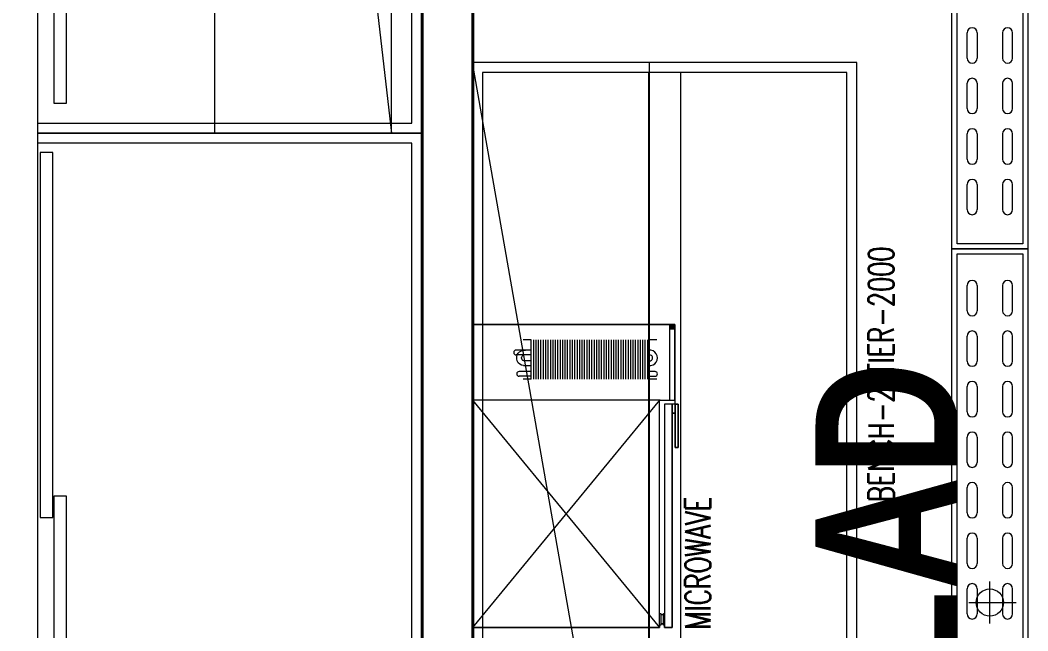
# Model space of a CAD drawing. Header units: millimetres. Extents: x 886808 to 1650903, y -1008069 to 230892.
# Drawn here: x 941673 to 943666, y -355992 to -354784 of the extents above; entities that cross this region are included whole.
import ezdxf

# ---------------------------------------------------------------- set-up
doc = ezdxf.new("R2010")
doc.units = ezdxf.units.MM
doc.layers.get('0').update_dxf_attribs({"lineweight": 0})
for name, color, linetype, lineweight in [('01- NET TUONG- 242', 242, 'Continuous', 40), ('A_Dim', 8, 'Continuous', 5), ('HACTH', 8, 'Continuous', 0), ('hatch', 250, 'Continuous', 0), ('I-FURN', 252, 'Continuous', 5), ('net vl', 33, 'Continuous', 5)]:
    doc.layers.add(name, color=color, linetype=linetype, lineweight=lineweight)
doc.styles.add('MtXpl_simplex8_shx', font='simplex8.shx')
doc.styles.add('Roof Fl type B$0$GHICHUTHUONG', font='arial.ttf', dxfattribs={"width": 0.8})
doc.styles.add('TIÊU ĐỀ', font='arial.ttf', dxfattribs={"height": 230})
doc.dimstyles.new('1-100', dxfattribs={"dimtxt": 230, "dimasz": 150, "dimexe": 150, "dimexo": 300, "dimgap": 90, "dimtad": 1, "dimdec": 0, "dimrnd": 5, "dimzin": 0, "dimtxsty": 'TIÊU ĐỀ', "dimblk": 'ARCHTICK', "dimcen": 100, "dimdle": 120, "dimclrd": 256, "dimclre": 256, "dimclrt": 2, "dimadec": 0, "dimazin": 0, "dimtfac": 1, "dimtdec": 0, "dimtix": 1, "dimtmove": 1, "dimatfit": 3, "dimldrblk": 'OPEN30', "dimfxl": 900, "dimtolj": 1, "dimtzin": 0, "dimlwd": 13, "dimlwe": 13, "dimarcsym": 1})

# ---------------------------------------------------------------- blocks, each defined once
blk = doc.blocks.new('BO TRI BEP')
at = {"layer": '01- NET TUONG- 242', "transparency": 33554636}
blk.add_lwpolyline([(7479.7, 21354.8), (7579.7, 21354.8), (7579.7, 27538.8), (7479.7, 27538.8)], close=True, dxfattribs=at)
at = {"layer": 'net vl', "ltscale": 300, "transparency": 33554636, "insert": (8399.9, 23072.7), "char_height": 280.709, "width": 3272.741, "attachment_point": 5, "rotation": 90, "style": 'Roof Fl type B$0$GHICHUTHUONG'}
blk.add_mtext('{\\fArial|b1|i0|c0|p34;KHU  SALAD}', dxfattribs=at)
blk = doc.blocks.new('A$C26DD556D')
at = {"layer": 'hatch', "transparency": 33554636}
for p, q in [((8948.8, 18177.9), (8948.8, 15177.9)), ((8948.8, 18177.9), (9298.8, 15177.9)), ((9298.8, 15177.9), (9298.8, 18177.9)), ((10407, 14949), (10407, 16349)), ((10557, 16349), (10557, 14949)), ((10417, 14959), (10417, 16339)), ((10547, 16339), (10547, 14959)), ((10437, 15326.5), (10437, 15376.5)), ((10457, 15376.5), (10457, 15326.5)), ((10507, 15376.5), (10507, 15326.5)), ((10527, 15326.5), (10527, 15376.5)), ((9808.8, 15317.6), (9458.8, 15317.6)), ((9458.8, 15317.6), (9458.8, 13317.8)), ((9808.8, 13317.8), (9458.8, 15317.6)), ((9808.8, 13317.8), (9808.8, 15317.6)), ((9806.8, 15297.6), (9806.8, 13337.8)), ((9870.8, 15297.6), (9806.8, 15297.6)), ((9870.8, 13337.8), (9870.8, 15297.6)), ((10437, 15226.5), (10437, 15276.5)), ((10457, 15276.5), (10457, 15226.5)), ((10507, 15276.5), (10507, 15226.5)), ((10527, 15226.5), (10527, 15276.5)), ((8948.8, 15177.9), (9298.8, 15177.9)), ((10437, 15126.5), (10437, 15176.5)), ((10457, 15176.5), (10457, 15126.5)), ((10507, 15176.5), (10507, 15126.5)), ((10527, 15126.5), (10527, 15176.5)), ((10437, 15026.5), (10437, 15076.5)), ((10457, 15076.5), (10457, 15026.5)), ((10507, 15076.5), (10507, 15026.5)), ((10527, 15026.5), (10527, 15076.5)), ((10407, 13549), (10407, 14949)), ((10407, 14949), (10557, 14949)), ((10557, 14949), (10407, 14949)), ((10547, 14959), (10417, 14959)), ((10557, 14949), (10557, 13549)), ((10417, 13559), (10417, 14939)), ((10417, 14939), (10547, 14939)), ((10547, 14939), (10547, 13559)), ((10437, 14826.5), (10437, 14876.5)), ((10457, 14876.5), (10457, 14826.5)), ((10507, 14876.5), (10507, 14826.5)), ((10527, 14826.5), (10527, 14876.5)), ((9458.8, 14799.5), (9858.8, 14799.5)), ((9458.8, 14199.5), (9458.8, 14799.5)), ((9858.8, 14799.5), (9458.8, 14799.5)), ((9458.8, 14799.5), (9458.8, 14199.5)), ((9848.8, 14649.5), (9848.8, 14799.5)), ((9858.8, 14797.6), (9848.8, 14797.6)), ((9858.8, 14795.6), (9848.8, 14795.6)), ((9858.8, 14793.7), (9848.8, 14793.7)), ((9858.8, 14791.8), (9848.8, 14791.8)), ((9858.8, 14789.8), (9848.8, 14789.8)), ((9858.8, 14799.5), (9858.8, 14649.5)), ((9858.8, 14649.5), (9858.8, 14799.5)), ((9575, 14769.1), (9558.7, 14769.1)), ((9575, 14691), (9575, 14769.1)), ((9579.8, 14691), (9579.8, 14769.1)), ((9584.6, 14691), (9584.6, 14769.1)), ((9589.4, 14691), (9589.4, 14769.1)), ((9594.2, 14691), (9594.2, 14769.1)), ((9599, 14691), (9599, 14769.1)), ((9603.8, 14691), (9603.8, 14769.1)), ((9608.6, 14691), (9608.6, 14769.1)), ((9613.4, 14691), (9613.4, 14769.1)), ((9618.2, 14691), (9618.2, 14769.1)), ((9623, 14691), (9623, 14769.1)), ((9627.8, 14691), (9627.8, 14769.1)), ((9632.6, 14691), (9632.6, 14769.1)), ((9637.4, 14691), (9637.4, 14769.1)), ((9642.2, 14691), (9642.2, 14769.1)), ((9647, 14691), (9647, 14769.1)), ((9651.8, 14691), (9651.8, 14769.1)), ((9656.6, 14691), (9656.6, 14769.1)), ((9661.4, 14691), (9661.4, 14769.1)), ((9666.2, 14691), (9666.2, 14769.1)), ((9671, 14691), (9671, 14769.1)), ((9675.8, 14691), (9675.8, 14769.1)), ((9680.6, 14691), (9680.6, 14769.1)), ((9685.4, 14691), (9685.4, 14769.1)), ((9690.2, 14691), (9690.2, 14769.1)), ((9695, 14691), (9695, 14769.1)), ((9699.8, 14691), (9699.8, 14769.1)), ((9704.6, 14691), (9704.6, 14769.1)), ((9709.4, 14691), (9709.4, 14769.1)), ((9714.2, 14691), (9714.2, 14769.1)), ((9719, 14691), (9719, 14769.1)), ((9723.8, 14691), (9723.8, 14769.1)), ((9728.6, 14691), (9728.6, 14769.1)), ((9733.4, 14691), (9733.4, 14769.1)), ((9738.2, 14691), (9738.2, 14769.1)), ((9743, 14691), (9743, 14769.1)), ((9747.8, 14691), (9747.8, 14769.1)), ((9752.6, 14691), (9752.6, 14769.1)), ((9757.4, 14691), (9757.4, 14769.1)), ((9762.2, 14691), (9762.2, 14769.1)), ((9767, 14691), (9767, 14769.1)), ((9771.8, 14691), (9771.8, 14769.1)), ((9776.6, 14691), (9776.6, 14769.1)), ((9781.4, 14691), (9781.4, 14769.1)), ((9786.2, 14691), (9786.2, 14769.1)), ((9791, 14691), (9791, 14769.1)), ((9795.8, 14691), (9795.8, 14769.1)), ((9800.6, 14691), (9800.6, 14769.1)), ((9805.4, 14691), (9805.4, 14769.1)), ((9823.6, 14769.1), (9807.3, 14769.1)), ((9807.3, 14691), (9807.3, 14769.1)), ((10437, 14726.5), (10437, 14776.5)), ((10457, 14776.5), (10457, 14726.5)), ((10507, 14776.5), (10507, 14726.5)), ((10527, 14726.5), (10527, 14776.5)), ((9575, 14748.6), (9545.2, 14748.6)), ((9575, 14739), (9545.2, 14739)), ((9575, 14727.4), (9560.1, 14727.4)), ((9575, 14717.8), (9559.8, 14717.8)), ((9575, 14706.3), (9551, 14706.3)), ((9575, 14696.7), (9551, 14696.7)), ((9575, 14691), (9558.7, 14691)), ((9819.8, 14706.3), (9807.3, 14706.3)), ((9807.3, 14696.7), (9819.8, 14696.7)), ((9823.6, 14691), (9807.3, 14691)), ((10437, 14626.5), (10437, 14676.5)), ((10457, 14676.5), (10457, 14626.5)), ((10507, 14676.5), (10507, 14626.5)), ((10527, 14626.5), (10527, 14676.5)), ((9458.8, 14649.5), (9828.8, 14199.5)), ((9828.8, 14649.5), (9458.8, 14199.5)), ((9830.1, 14649.5), (9458.8, 14649.5)), ((9828.8, 14199.5), (9828.8, 14649.5)), ((9828.8, 14649.5), (9858.8, 14649.5)), ((9858.8, 14649.5), (9858.8, 14641.8)), ((9853.8, 14641.8), (9838.8, 14641.8)), ((9838.8, 14641.8), (9838.8, 14199.5)), ((9853.8, 14199.5), (9853.8, 14641.8)), ((9859.5, 14641.8), (9853.8, 14641.8)), ((9853.8, 14641.8), (9853.8, 14624.1)), ((9858.8, 14641.8), (9865.3, 14641.8)), ((9865.3, 14641.8), (9859.5, 14641.8)), ((9859.5, 14641.8), (9859.5, 14556.1)), ((9859.5, 14624.1), (9859.5, 14641.8)), ((9865.3, 14641.8), (9865.3, 14556.1)), ((9865.3, 14556.1), (9865.3, 14641.8)), ((9859.5, 14624.1), (9853.8, 14624.1)), ((9853.8, 14624.1), (9853.8, 14199.5)), ((9853.8, 14624.1), (9859.5, 14624.1)), ((9859.5, 14556.1), (9859.5, 14624.1)), ((10437, 14526.5), (10437, 14576.5)), ((10457, 14576.5), (10457, 14526.5)), ((10507, 14576.5), (10507, 14526.5)), ((10527, 14526.5), (10527, 14576.5)), ((9865.3, 14556.1), (9859.5, 14556.1)), ((9859.5, 14556.1), (9865.3, 14556.1)), ((10437, 14426.5), (10437, 14476.5)), ((10457, 14476.5), (10457, 14426.5)), ((10507, 14476.5), (10507, 14426.5)), ((10527, 14426.5), (10527, 14476.5)), ((10437, 14326.5), (10437, 14376.5)), ((10457, 14376.5), (10457, 14326.5)), ((10507, 14376.5), (10507, 14326.5)), ((10527, 14326.5), (10527, 14376.5)), ((10482, 14207.3), (10482, 14290.7)), ((10437, 14226.5), (10437, 14276.5)), ((10457, 14276.5), (10457, 14226.5)), ((10507, 14276.5), (10507, 14226.5)), ((10527, 14226.5), (10527, 14276.5)), ((10440.3, 14249), (10533.7, 14249)), ((9828.8, 14204), (9828.8, 14227.3)), ((9828.8, 14227.3), (9831.3, 14227.3)), ((9831.3, 14227.3), (9831.3, 14204)), ((9836.2, 14224.5), (9831.3, 14224.5)), ((9831.3, 14224.5), (9831.3, 14206.9)), ((9836.2, 14204), (9836.2, 14227.3)), ((9836.2, 14227.3), (9838.8, 14227.3)), ((9836.2, 14206.9), (9836.2, 14224.5)), ((9838.8, 14227.3), (9838.8, 14204)), ((9828.8, 14199.5), (9458.8, 14199.5)), ((9458.8, 14199.5), (9828.8, 14199.5)), ((9831.3, 14204), (9828.8, 14204)), ((9828.8, 14204), (9828.8, 14199.5)), ((9831.3, 14204), (9828.8, 14204)), ((9836.2, 14206.9), (9831.3, 14206.9)), ((9831.3, 14206.9), (9831.3, 14204)), ((9831.3, 14206.9), (9836.2, 14206.9)), ((9836.2, 14204), (9836.2, 14206.9)), ((9838.8, 14204), (9836.2, 14204)), ((9838.8, 14204), (9836.2, 14204)), ((9838.8, 14199.5), (9838.8, 14204)), ((9853.8, 14199.5), (9838.8, 14199.5)), ((9838.8, 14199.5), (9853.8, 14199.5))]:
    blk.add_line(p, q, dxfattribs=at)
at = {"layer": 'hatch', "transparency": 33554636, "extrusion": (0, 0, -1)}
for p, q in [((8598.8, 16677.7), (8598.8, 15177.9)), ((9358.8, 15177.9), (9358.8, 16677.7)), ((8598.8, 16657.7), (8598.8, 15197.9)), ((9338.8, 15197.9), (9338.8, 16657.7)), ((8630.7, 15959.3), (8630.7, 15237.2)), ((8655.7, 15237.2), (8655.7, 15959.3)), ((10218.8, 15317.6), (9458.8, 15317.6)), ((9458.8, 15317.6), (9458.8, 13317.8)), ((10218.8, 13317.8), (10218.8, 15317.6)), ((10198.8, 15297.6), (9478.8, 15297.6)), ((9478.8, 15297.6), (9478.8, 13337.8)), ((10198.8, 13337.8), (10198.8, 15297.6)), ((8630.7, 15237.2), (8655.7, 15237.2)), ((8598.8, 15197.9), (9338.8, 15197.9)), ((9358.8, 15177.9), (8598.8, 15177.9)), ((8598.8, 15177.9), (8598.8, 13578.1)), ((8598.8, 15177.9), (9358.8, 15177.9)), ((9358.8, 13578.1), (9358.8, 15177.9)), ((9338.8, 15157.9), (8598.8, 15157.9)), ((8598.8, 15157.9), (8598.8, 13598.1)), ((9338.8, 13598.1), (9338.8, 15157.9)), ((8628.8, 15139.7), (8603.8, 15139.7)), ((8603.8, 15139.7), (8603.8, 14417.5)), ((8628.8, 14417.5), (8628.8, 15139.7)), ((8655.7, 14459.5), (8630.7, 14459.5)), ((8630.7, 14459.5), (8630.7, 13637.4)), ((8655.7, 13637.4), (8655.7, 14459.5)), ((8603.8, 14417.5), (8628.8, 14417.5))]:
    blk.add_line(p, q, dxfattribs=at)
at = {"layer": 'hatch', "transparency": 33554636}
blk.add_circle((10482, 14249), 27, dxfattribs=at)
for centre, radius, start, end in [((10447, 15376.5), 10, 0, 180), ((10517, 15376.5), 10, 0, 180), ((10447, 15326.5), 10, 180, 0), ((10517, 15326.5), 10, 180, 0), ((10447, 15276.5), 10, 0, 180), ((10517, 15276.5), 10, 0, 180), ((10447, 15226.5), 10, 180, 0), ((10517, 15226.5), 10, 180, 0), ((10447, 15176.5), 10, 0, 180), ((10517, 15176.5), 10, 0, 180), ((10447, 15126.5), 10, 180, 0), ((10517, 15126.5), 10, 180, 0), ((10447, 15076.5), 10, 0, 180), ((10517, 15076.5), 10, 0, 180), ((10447, 15026.5), 10, 180, 0), ((10517, 15026.5), 10, 180, 0), ((10447, 14876.5), 10, 0, 180), ((10517, 14876.5), 10, 0, 180), ((10447, 14826.5), 10, 180, 0), ((10517, 14826.5), 10, 180, 0), ((10447, 14776.5), 10, 0, 180), ((10517, 14776.5), 10, 0, 180), ((9545.2, 14743.8), 4.8, 90, 270), ((9809.1, 14733.2), 15.5, 263.2653, 96.7348), ((9809, 14733.2), 6, 253.7441, 106.2559), ((10447, 14726.5), 10, 180, 0), ((10517, 14726.5), 10, 180, 0), ((9551, 14701.5), 4.8, 90, 270), ((9819.8, 14701.5), 4.8, 270, 90), ((10447, 14676.5), 10, 0, 180), ((10517, 14676.5), 10, 0, 180), ((10447, 14626.5), 10, 180, 0), ((10517, 14626.5), 10, 180, 0), ((10447, 14576.5), 10, 0, 180), ((10517, 14576.5), 10, 0, 180), ((10447, 14526.5), 10, 180, 0), ((10517, 14526.5), 10, 180, 0), ((10447, 14476.5), 10, 0, 180), ((10517, 14476.5), 10, 0, 180), ((10447, 14426.5), 10, 180, 0), ((10517, 14426.5), 10, 180, 0), ((10447, 14376.5), 10, 0, 180), ((10517, 14376.5), 10, 0, 180), ((10447, 14326.5), 10, 180, 0), ((10517, 14326.5), 10, 180, 0), ((10447, 14276.5), 10, 0, 180), ((10517, 14276.5), 10, 0, 180), ((10447, 14226.5), 10, 180, 0), ((10517, 14226.5), 10, 180, 0)]:
    blk.add_arc(centre, radius, start, end, dxfattribs=at)
at = {"layer": 'hatch', "transparency": 33554636, "extrusion": (0, 0, -1)}
for centre, radius, start, end in [((-9561.6, 14733.2), 15.5, 276.7346, 96.7347), ((-9561.8, 14733.2), 6, 286.2578, 73.7418)]:
    blk.add_arc(centre, radius, start, end, dxfattribs=at)
at = {"layer": 'hatch', "transparency": 33554636, "style": 'MtXpl_simplex8_shx', "width": 0.7}
for s, p in [('BENCH-2 TIER-2000', (10292.1, 14448.2)), ('MICROWAVE', (9929.7, 14195.9))]:
    blk.add_text(s, height=50, rotation=90, dxfattribs=at).set_placement(p)
blk = doc.blocks.new('_ArchTick')
at = {"color": 0, "linetype": 'ByBlock', "const_width": 0.15}
blk.add_lwpolyline([(-0.5, -0.5), (0.5, 0.5)], dxfattribs=at)
blk = doc.blocks.new('*D1141')
at = {"layer": 'A_Dim', "lineweight": 13, "transparency": 16777216}
for p, q in [((940715, -358354.4), (940715, -351840.4)), ((942358, -351960.4), (940565, -351960.4)), ((942358, -358234.4), (940565, -358234.4))]:
    blk.add_line(p, q, dxfattribs=at)
at = {"layer": 'Defpoints', "color": 0, "transparency": 16777216}
for p in [(940715, -351960.4), (942658, -351960.4), (942658, -358234.4)]:
    blk.add_point(p, dxfattribs=at)
at = {"layer": 'A_Dim', "lineweight": 13, "transparency": 16777216, "xscale": 150, "yscale": 150, "zscale": 150}
for p, rotation in [((940715, -351960.4), 90), ((940715, -358234.4), 270)]:
    blk.add_blockref('_ArchTick', p, dxfattribs=dict(at, rotation=rotation))
at = {"layer": 'A_Dim', "color": 2, "transparency": 16777216, "insert": (940507.6, -355097.4), "char_height": 230, "attachment_point": 5, "rotation": 90, "style": 'TIÊU ĐỀ'}
blk.add_mtext('\\A1;6275', dxfattribs=at)
blk = doc.blocks.new('_Open30')
at = {"color": 0, "linetype": 'ByBlock', "lineweight": -2}
for p, q in [((-1, 0.268), (0, 0)), ((0, 0), (-1, -0.268)), ((0, 0), (-1, 0))]:
    blk.add_line(p, q, dxfattribs=at)

msp = doc.modelspace()

# ---------------------------------------------------------------- block references
at = {"layer": 'HACTH', "color": 252, "lineweight": -2, "true_color": 0x939598, "transparency": 33554636}
msp.add_blockref('BO TRI BEP', (934988.6, -379499.2), dxfattribs=at)
at = {"layer": 'I-FURN', "transparency": 33554636}
msp.add_blockref('A$C26DD556D', (933109.1, -370185.5), dxfattribs=at)

# ---------------------------------------------------------------- dimensions: what is measured, and where the dimension line sits
at = {"layer": 'A_Dim'}
dim = msp.add_linear_dim(base=(940715, -351960.4), p1=(942658, -358234.4), p2=(942658, -351960.4), angle=90, dimstyle='1-100', dxfattribs=at)
dim.commit()
dim.dimension.update_dxf_attribs({"geometry": '*D1141', "text_midpoint": (940507.6, -355097.4)})

doc.saveas('drawing.dxf')
